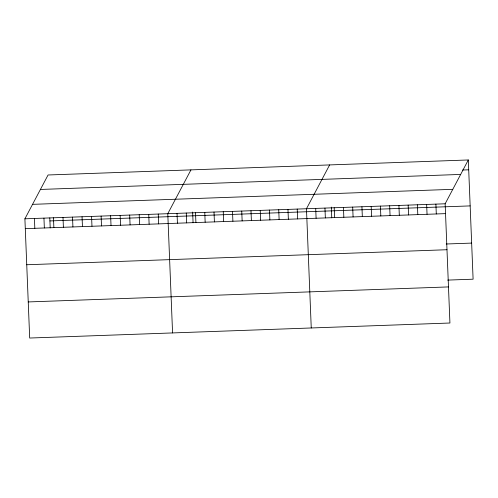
<?xml version="1.0" encoding="UTF-8"?>
<svg xmlns="http://www.w3.org/2000/svg" width="498" height="498" viewBox="0 0 498 498"><rect width="100%" height="100%" fill="white"/><g stroke="black" fill="none" stroke-linecap="round" stroke-linejoin="round"><path stroke-width="0.75" d="M468.313 159.964L445.144 203.788L449.931 323.015L29.687 338.036L24.9 218.809L48.069 174.985L468.313 159.964L473.1 279.191L447.677 280.1M190.952 169.88L167.782 213.704L172.569 332.925M329.632 164.925L306.463 208.749L311.25 327.97M462.542 170.03L468.705 169.806M40.425 189.452L460.662 174.431M32.544 204.348L452.788 189.327M24.9 218.809L445.144 203.788M49.918 220.925L470.156 205.904M25.292 228.65L445.536 213.63M446.227 244.001L471.65 243.092M26.743 264.749L446.986 249.728M28.237 301.937L448.48 286.916M435.893 204.118L436.292 213.959M426.649 204.448L427.047 214.289M417.405 204.784L417.803 214.619M408.161 205.114L408.553 214.949M398.917 205.444L399.309 215.279M389.666 205.774L390.065 215.615M380.422 206.104L380.821 215.945M371.178 206.433L371.576 216.275M361.934 206.763L362.326 216.605M352.69 207.093L353.082 216.935M343.446 207.423L343.838 217.265M334.195 207.753L334.594 217.595M331.326 207.1L331.755 217.831M324.951 208.083L325.35 217.925M315.707 208.413L316.099 218.255M297.219 209.079L297.611 218.915M287.969 209.409L288.367 219.245M278.724 209.739L279.123 219.581M269.48 210.069L269.872 219.911M260.236 210.399L260.628 220.241M250.992 210.729L251.384 220.57M241.742 211.059L242.14 220.9M232.498 211.389L232.896 221.23M223.253 211.718L223.652 221.56M214.009 212.048L214.401 221.89M204.765 212.385L205.157 222.22M195.515 212.714L195.913 222.55M192.645 212.055L193.075 222.793M186.271 213.044L186.669 222.88M177.027 213.374L177.425 223.21M158.258 214.047L158.65 223.882M148.734 214.383L149.126 224.225M139.203 214.725L139.602 224.567M129.679 215.068L130.078 224.903M120.155 215.404L120.547 225.245M110.631 215.746L111.023 225.588M101.106 216.088L101.499 225.924M91.576 216.425L91.974 226.266M82.052 216.767L82.45 226.609M72.527 217.109L72.92 226.945M63.003 217.445L63.395 227.287M53.479 217.788L53.871 227.63M49.794 217.919L50.198 227.897M43.949 218.13L44.347 227.972M34.424 218.473L34.823 228.308"/></g></svg>
